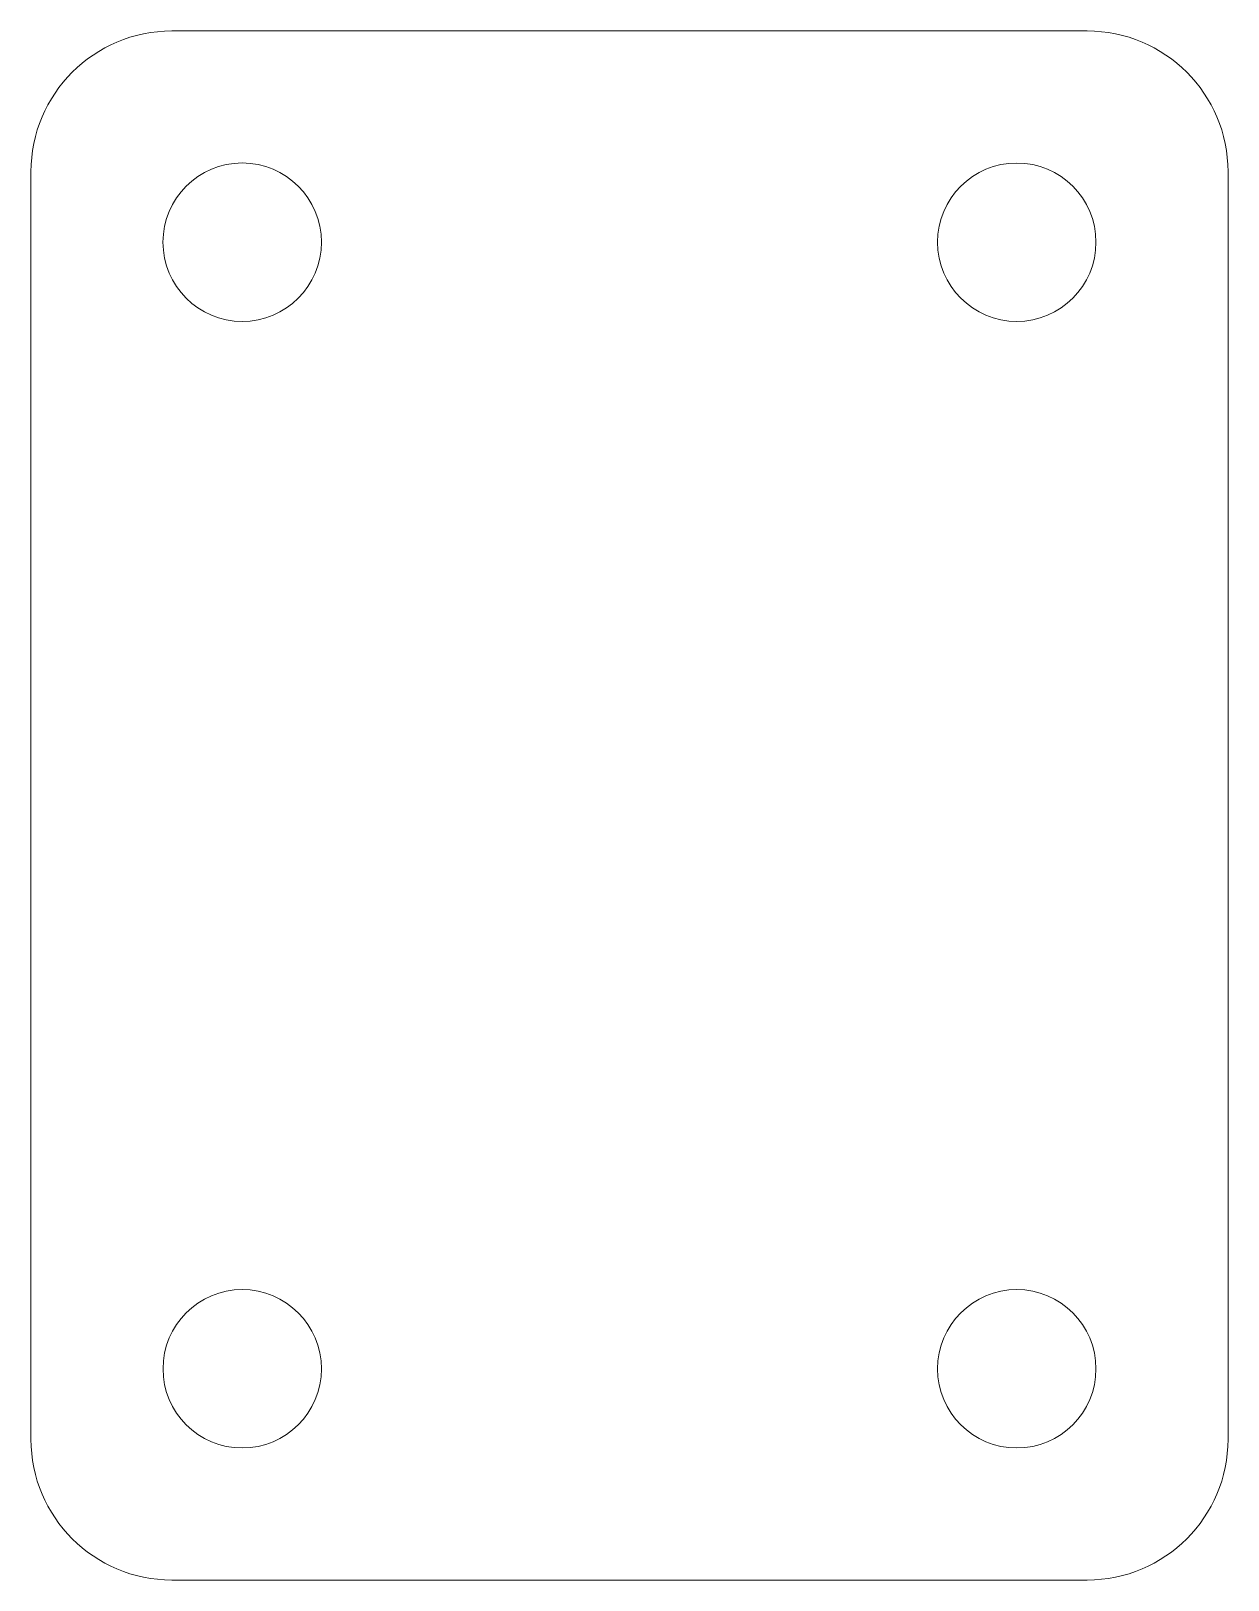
# Model space of a CAD drawing. Header units: inches. Extents: x -2.12 to 2.13, y -2.75 to 2.75.
import ezdxf

# ---------------------------------------------------------------- set-up
doc = ezdxf.new("R2010")
doc.units = ezdxf.units.IN
doc.header["$MEASUREMENT"] = 0

msp = doc.modelspace()

# ---------------------------------------------------------------- linework, layer by layer
at = {"color": 7, "linetype": 'Continuous', "lineweight": 15}
for p, q in [((1.625, 2.75), (-1.625, 2.75)), ((-2.125, 2.25), (-2.125, -2.25)), ((2.125, -2.25), (2.125, 2.25)), ((-1.625, -2.75), (1.625, -2.75))]:
    msp.add_line(p, q, dxfattribs=at)
for centre, radius in [((-1.375, 2), 0.2813), ((1.375, 2), 0.2812), ((-1.375, -2), 0.2812), ((1.375, -2), 0.2812)]:
    msp.add_circle(centre, radius, dxfattribs=at)
for centre, start, end in [((-1.625, 2.25), 90, 180), ((1.625, 2.25), 0, 90), ((-1.625, -2.25), 180, 270), ((1.625, -2.25), 270, 0)]:
    msp.add_arc(centre, 0.5, start, end, dxfattribs=at)

doc.saveas('drawing.dxf')
